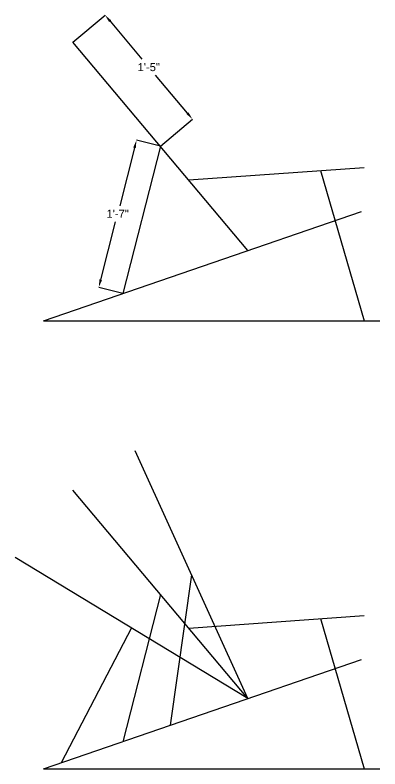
# Model space of a CAD drawing. Header units: inches. Extents: x 14 to 166, y 14 to 453.
# Drawn here: x 17.7 to 63.2, y 358.6 to 452.8 of the extents above; entities that cross this region are included whole.
import ezdxf

# ---------------------------------------------------------------- set-up
doc = ezdxf.new("R2010")
doc.units = ezdxf.units.IN
doc.header["$MEASUREMENT"] = 0
doc.styles.get("Standard").update_dxf_attribs({"font": 'arial.ttf'})
doc.dimstyles.get("Standard").update_dxf_attribs({"dimtxt": 1, "dimasz": 1, "dimexe": 0, "dimexo": 0, "dimgap": 0.5, "dimtad": 0, "dimtih": 1, "dimtoh": 1, "dimzin": 0, "dimdsep": 46, "dimlunit": 4, "dimtxsty": 'Standard', "dimcen": 0.5, "dimclrd": 1, "dimclre": 253, "dimadec": 1, "dimazin": 2, "dimtfac": 1, "dimtofl": 0, "dimtmove": 0, "dimatfit": 3, "dimfxl": 1, "dimtolj": 1, "dimtzin": 0, "dimlwe": 25, "dimarcsym": 0})

# ---------------------------------------------------------------- blocks, each defined once
blk = doc.blocks.new('*D136')
at = {"color": 253, "lineweight": 25, "transparency": 16777216}
for p, q in [((24.898, 449.42), (28.911, 452.787)), ((35.826, 436.397), (39.838, 439.764))]:
    blk.add_line(p, q, dxfattribs=at)
at = {"color": 1, "lineweight": -2, "transparency": 16777216}
for p, q in [((29.554, 452.021), (33.527, 447.286)), ((39.196, 440.53), (35.223, 445.265))]:
    blk.add_line(p, q, dxfattribs=at)
at = {"color": 1, "transparency": 16777216}
for points in [[(29.681, 452.128), (29.426, 451.914), (28.911, 452.787)], [(39.323, 440.637), (39.068, 440.423), (39.838, 439.764)]]:
    blk.add_solid(points, dxfattribs=at)
at = {"layer": 'Defpoints', "color": 0, "transparency": 16777216}
for p in [(28.911, 452.787), (24.898, 449.42), (35.826, 436.397)]:
    blk.add_point(p, dxfattribs=at)
at = {"color": 0, "transparency": 16777216, "insert": (34.375, 446.276), "char_height": 1, "attachment_point": 5}
blk.add_mtext('\\A1;1\'-5"', dxfattribs=at)
blk = doc.blocks.new('*D138')
at = {"color": 253, "lineweight": 25, "transparency": 16777216}
for p, q in [((35.826, 436.397), (32.84, 437.161)), ((31.116, 417.99), (28.13, 418.754))]:
    blk.add_line(p, q, dxfattribs=at)
at = {"color": 1, "lineweight": -2, "transparency": 16777216}
for p, q in [((32.592, 436.193), (30.741, 428.96)), ((28.378, 419.723), (30.228, 426.956))]:
    blk.add_line(p, q, dxfattribs=at)
at = {"color": 1, "transparency": 16777216}
for points in [[(32.43, 436.234), (32.753, 436.151), (32.84, 437.161)], [(28.216, 419.765), (28.539, 419.682), (28.13, 418.754)]]:
    blk.add_solid(points, dxfattribs=at)
at = {"layer": 'Defpoints', "color": 0, "transparency": 16777216}
for p in [(32.84, 437.161), (35.826, 436.397), (31.116, 417.99)]:
    blk.add_point(p, dxfattribs=at)
at = {"color": 0, "transparency": 16777216, "insert": (30.485, 427.958), "char_height": 1, "attachment_point": 5}
blk.add_mtext('\\A1;1\'-7"', dxfattribs=at)

msp = doc.modelspace()

# ---------------------------------------------------------------- linework, layer by layer
for p, q in [((46.753, 423.375), (24.898, 449.42)), ((39.361, 432.184), (61.256, 433.751)), ((55.819, 433.362), (61.256, 414.584)), ((21.224, 414.584), (60.936, 428.258)), ((21.224, 414.584), (63.224, 414.584)), ((46.753, 367.375), (32.666, 398.319)), ((46.753, 367.375), (24.898, 393.42)), ((46.753, 367.375), (17.688, 385.016)), ((39.361, 376.184), (61.256, 377.751)), ((55.819, 377.362), (61.256, 358.584)), ((21.224, 358.584), (60.936, 372.258)), ((21.224, 358.584), (63.224, 358.584))]:
    msp.add_line(p, q)
at = {"color": 2}
for p, q in [((35.826, 436.397), (31.116, 417.99)), ((39.71, 382.847), (37.051, 364.034)), ((35.826, 380.397), (31.116, 361.99)), ((32.221, 376.195), (23.439, 359.347))]:
    msp.add_line(p, q, dxfattribs=at)

# ---------------------------------------------------------------- dimensions: what is measured, and where the dimension line sits
for p1, p2, distance, picture, middle in [((35.826, 436.397), (24.898, 449.42), -5.238, '*D136', (34.375, 446.276)), ((31.116, 417.99), (35.826, 436.397), 3.083, '*D138', (30.485, 427.958))]:
    dim = msp.add_aligned_dim(p1=p1, p2=p2, distance=distance, dimstyle='Standard')
    dim.commit()
    dim.dimension.update_dxf_attribs({"geometry": picture, "text_midpoint": middle})

doc.saveas('drawing.dxf')
